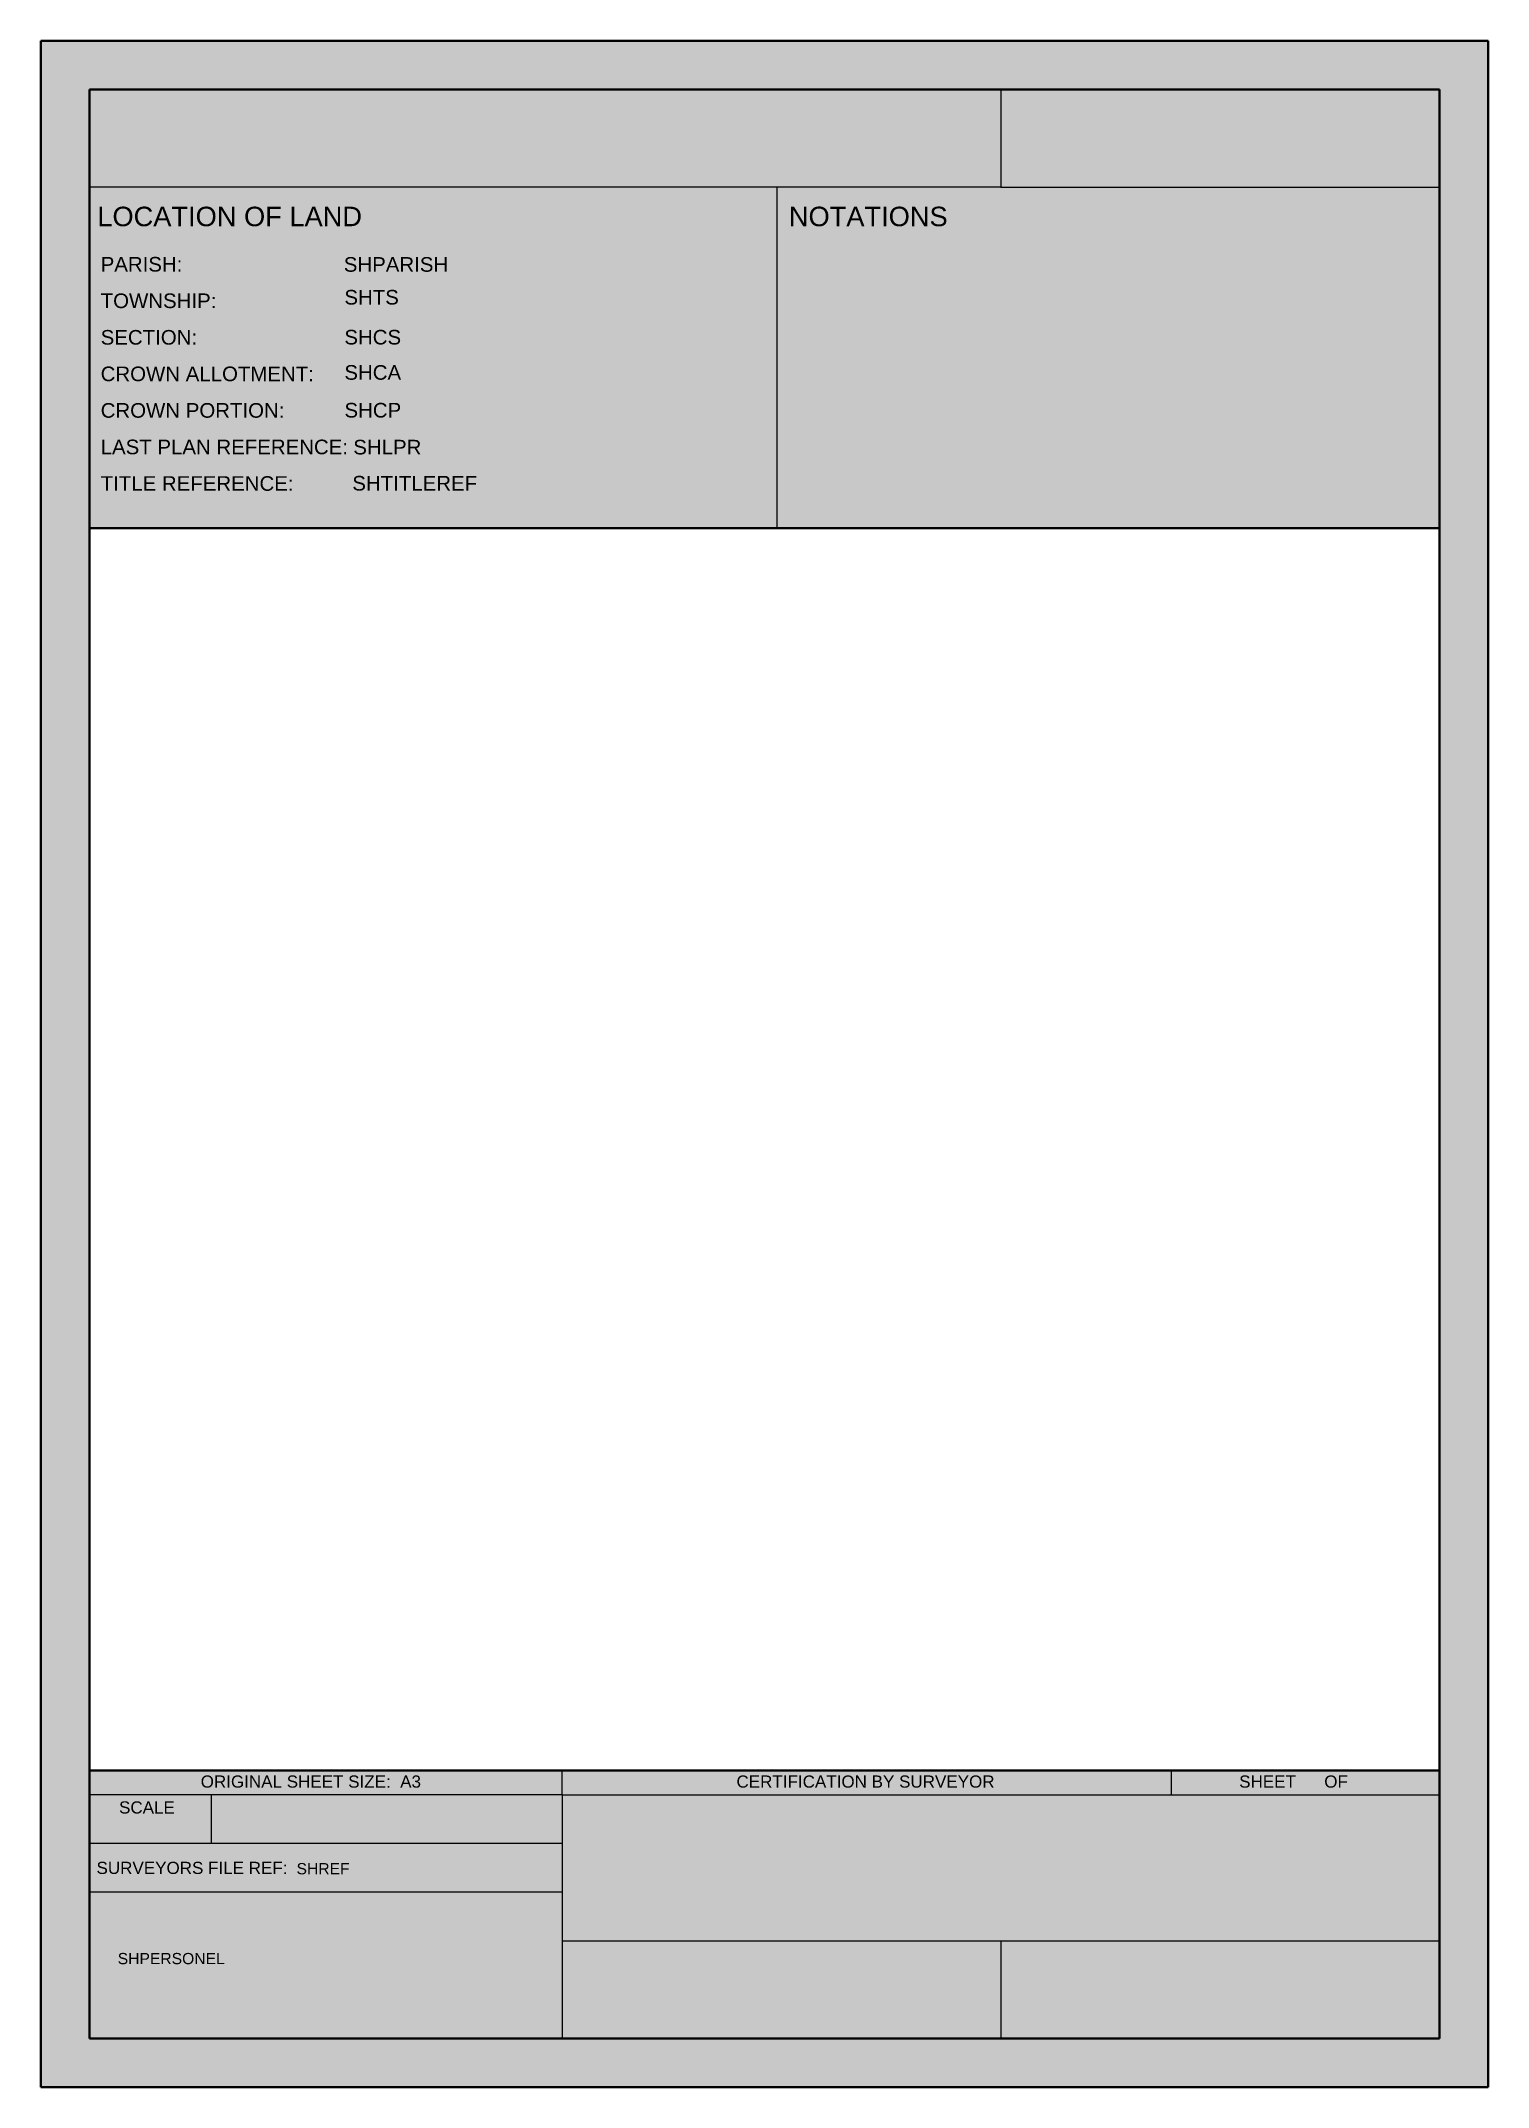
# Model space of a CAD drawing. Header units: feet. Extents: x -297 to 0, y 0 to 420.
import ezdxf
from ezdxf.enums import TextEntityAlignment as Align

# ---------------------------------------------------------------- set-up
doc = ezdxf.new("R2010")
doc.units = ezdxf.units.FT
doc.header["$MEASUREMENT"] = 0
doc.styles.add('DSE_3.0mm_Arial', font='arial.ttf', dxfattribs={"height": 0.003})
doc.styles.add('Style-Arial', font='arial.ttf')

msp = doc.modelspace()

# ---------------------------------------------------------------- hatches: boundary and pattern name
at = {"linetype": 'Continuous', "lineweight": 0, "true_color": 0xffffff}
h = msp.add_hatch(color=7, dxfattribs=at)
h.dxf.hatch_style = 1
h.paths.add_polyline_path([(-297, 420), (-297, 0), (0, 0), (0, 420)])
h.paths.add_polyline_path([(-10, 410), (-10, 10), (-287, 10), (-287, 410)], flags=16)
h.paths.add_polyline_path([(-65, 64.99), (-65, 59.99), (-190, 59.99), (-190, 49.99), (-262, 49.99), (-262, 59.99), (-190, 59.99), (-190, 64.99)], flags=0)
h = msp.add_hatch(color=7, dxfattribs=at)
h.dxf.hatch_style = 1
h.paths.add_polyline_path([(-190, 29.99), (-190, 39.99), (-287, 39.99), (-287, 10), (-190, 10)])
h.paths.add_polyline_path([(-262, 59.99), (-287, 59.99), (-287, 49.99), (-262, 49.99)])
h.paths.add_polyline_path([(-190, 59.99), (-262, 59.99), (-262, 49.99), (-190, 49.99)])
h.paths.add_polyline_path([(-190, 49.99), (-262, 49.99), (-287, 49.99), (-287, 39.99), (-190, 39.99)])
h.paths.add_polyline_path([(-190, 64.99), (-287, 64.99), (-287, 59.99), (-262, 59.99), (-190, 59.99)])
h.paths.add_polyline_path([(-65, 64.99), (-190, 64.99), (-190, 59.99), (-65, 59.99)])
h.paths.add_polyline_path([(-10, 59.99), (-190, 59.99), (-190, 49.99), (-190, 29.99), (-100, 29.99), (-10, 29.99)])
h.paths.add_polyline_path([(-10, 64.99), (-65, 64.99), (-65, 59.99), (-10, 59.99)])
h.paths.add_polyline_path([(-10, 29.99), (-100, 29.99), (-100, 10), (-10, 10)])
h.paths.add_polyline_path([(-100, 29.99), (-190, 29.99), (-190, 10), (-100, 10)])
h.paths.add_polyline_path([(-146, 390), (-287, 390), (-287, 320), (-146, 320)])
h.paths.add_polyline_path([(-10, 390), (-100, 390), (-146, 390), (-146, 320), (-10, 320)])
h.paths.add_polyline_path([(-10, 410), (-100, 410), (-100, 390), (-10, 390)])
h.paths.add_polyline_path([(-100, 410), (-287, 410), (-287, 390), (-146, 390), (-100, 390)])

# ---------------------------------------------------------------- linework, layer by layer
at = {"lineweight": 40}
for p, q in [((-297, 0), (-297, 420)), ((0, 420), (-297, 420)), ((0, 0), (0, 420)), ((-287, 10), (-287, 410)), ((-10, 410), (-287, 410)), ((-10, 10), (-10, 410)), ((-146, 320), (-287, 320)), ((-146, 320), (-10, 320)), ((-287, 64.99), (-10, 64.99)), ((-287, 10), (-10, 10)), ((-297, 0), (0, 0))]:
    msp.add_line(p, q, dxfattribs=at)
for p, q in [((-100, 410), (-100, 390)), ((-146, 390), (-287, 390)), ((-146, 390), (-146, 320)), ((-100, 390), (-146, 390)), ((-100, 390), (-10, 390)), ((-190, 59.99), (-190, 64.99)), ((-65, 59.99), (-65, 64.99)), ((-191, 59.99), (-287, 59.99)), ((-190, 59.99), (-287, 59.99)), ((-262, 49.99), (-262, 59.99)), ((-190, 59.99), (-190, 29.99)), ((-190, 59.99), (-10, 59.99)), ((-190, 49.99), (-287, 49.99)), ((-190, 39.99), (-287, 39.99)), ((-190, 29.99), (-190, 9.99)), ((-190, 29.99), (-100, 29.99)), ((-100, 29.99), (-100, 9.99)), ((-100, 29.99), (-10, 29.99))]:
    msp.add_line(p, q)

# ---------------------------------------------------------------- texts
for s, height, style, p in [('LOCATION OF LAND', 4, 'Style-Arial', (-285.43, 383.97)), ('NOTATIONS', 4, 'Style-Arial', (-143.5, 383.97)), ('PARISH: ', 3, 'Style-Arial', (-284.74, 374.16)), ('TOWNSHIP: ', 3, 'Style-Arial', (-284.74, 366.66)), ('SECTION: ', 3, 'Style-Arial', (-284.74, 359.16)), ('CROWN ALLOTMENT: ', 3, 'Style-Arial', (-284.74, 351.66)), ('CROWN PORTION: ', 3, 'Style-Arial', (-284.74, 344.16)), ('LAST PLAN REFERENCE: ', 3, 'Style-Arial', (-284.74, 336.66)), ('TITLE REFERENCE:', 3, 'Style-Arial', (-284.74, 329.16)), ('SURVEYORS FILE REF:', 2.5, 'DSE_3.0mm_Arial', (-285.59, 44.99))]:
    msp.add_text(s, height=height, dxfattribs=dict(style=style)).set_placement(p, align=Align.MIDDLE_LEFT)
at = {"linetype": 'Continuous', "lineweight": 0}
for s, style, p in [('ORIGINAL SHEET SIZE:  A3', 'Style-Arial', (-264.21, 61.46)), ('CERTIFICATION BY SURVEYOR', 'DSE_3.0mm_Arial', (-154.25, 61.46)), ('SCALE', 'Style-Arial', (-280.97, 56.15))]:
    msp.add_text(s, height=2.5, dxfattribs=dict(at, style=style)).set_placement(p)
at = {"style": 'Style-Arial'}
msp.add_text('SHEET      OF     ', height=2.5, dxfattribs=at).set_placement((-37.5, 62.71), align=Align.MIDDLE_CENTER)
for tag, p, height in [('SHPARISH', (-234.84, 372.62), 3), ('SHTS', (-234.72, 365.89), 3), ('SHCS', (-234.72, 357.69), 3), ('SHCA', (-234.72, 350.45), 3), ('SHCP', (-234.7, 342.7), 3), ('SHLPR', (-232.89, 335.12), 3), ('SHREF', (-244.54, 43.68), 2.3), ('SHPERSONEL', (-281.24, 25.23), 2.3)]:
    msp.add_attdef(tag, p, '', height=height, dxfattribs=at)
msp.add_attdef('SHTITLEREF', text='', height=3, dxfattribs=at).set_placement((-233.09, 330.71), align=Align.TOP_LEFT)

doc.saveas('drawing.dxf')
